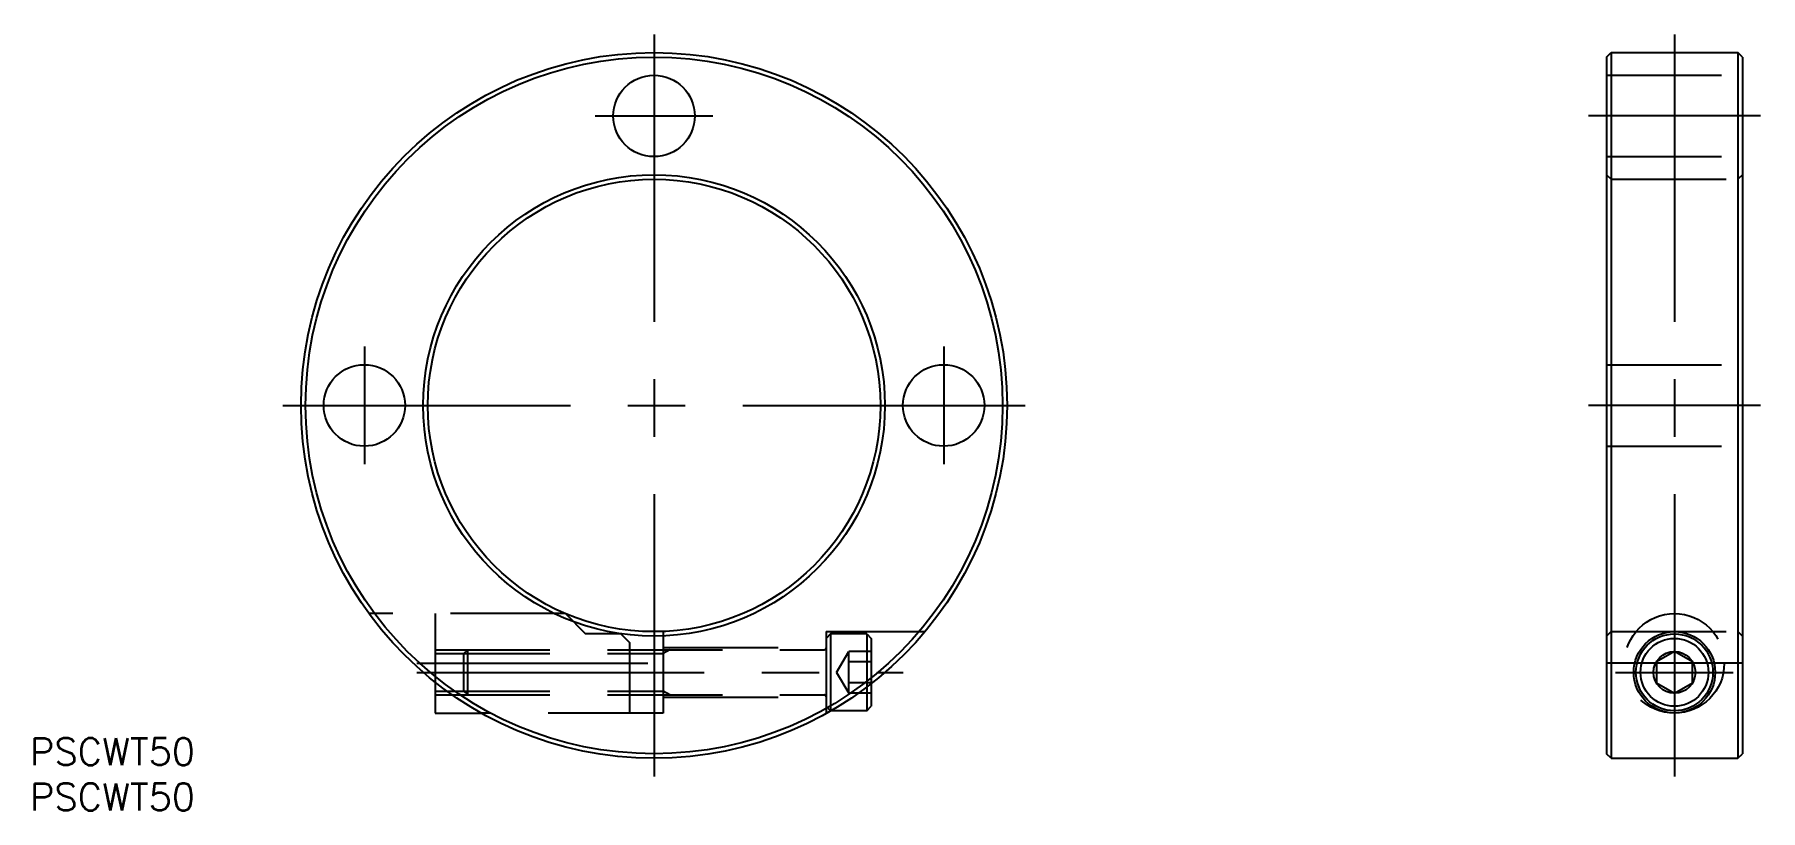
# Model space of a CAD drawing. Extents: x -68 to 122, y -45 to 41.
import ezdxf

# ---------------------------------------------------------------- set-up
doc = ezdxf.new("R2010")
doc.units = 0
doc.linetypes.add('CENTER', pattern=[50.8, 31.75, -6.35, 6.35, -6.35])
doc.linetypes.add('DASHED', pattern=[19.05, 12.7, -6.35])
doc.layers.get('0').update_dxf_attribs({"linetype": 'CONTINUOUS'})
doc.layers.add('CENTER', color=1, linetype='CENTER')
doc.styles.get("Standard").update_dxf_attribs({"font": 'txt.shx', "height": 3, "bigfont": 'bigfont.shx'})

msp = doc.modelspace()

# ---------------------------------------------------------------- linework, layer by layer
at = {"color": 7, "linetype": 'CONTINUOUS'}
for p, q in [((105.23, 38.5), (105.73, 39)), ((105.23, 38.5), (105.23, -38.5)), ((105.73, 39), (119.73, 39)), ((105.73, 39), (105.73, -39)), ((120.23, 38.5), (119.73, 39)), ((119.73, 39), (119.73, -39)), ((120.23, 38.5), (120.23, -38.5)), ((112.73, -27.19), (110.73, -28.35)), ((110.73, -28.35), (110.73, -30.65)), ((114.73, -28.35), (112.73, -27.19)), ((114.73, -30.65), (114.73, -28.35)), ((-24.2, -30.59), (-24.2, -34)), ((23.5, -31.12), (23.5, -33.75)), ((24, -30.74), (24, -33.25)), ((110.73, -30.65), (112.73, -31.81)), ((112.73, -31.81), (114.73, -30.65)), ((-24.2, -34), (-19.1, -34)), ((23.5, -33.75), (19.54, -33.75)), ((23.5, -33.75), (24, -33.25)), ((105.73, -39), (105.23, -38.5)), ((105.73, -39), (119.73, -39)), ((119.73, -39), (120.23, -38.5))]:
    msp.add_line(p, q, dxfattribs=at)
at = {"color": 3, "linetype": 'DASHED'}
for p, q in [((105.23, 36.5), (120.23, 36.5)), ((105.23, 27.5), (120.23, 27.5)), ((105.23, 25.5), (105.73, 25)), ((105.73, 25), (119.73, 25)), ((120.23, 25.5), (119.73, 25)), ((105.23, 4.5), (120.23, 4.5)), ((105.23, -4.5), (120.23, -4.5)), ((-9.8, -23), (-31.5, -23)), ((-24.2, -23), (-24.2, -30.59)), ((-9.8, -23), (-7.6, -25.2)), ((-7.6, -25.2), (-3.7, -25.2)), ((-3.7, -25.2), (-2.7, -26.2)), ((-2.7, -26.2), (-2.7, -34)), ((1, -24.98), (1, -34)), ((19, -25), (29.93, -25)), ((19, -25), (19, -34)), ((19.5, -25.25), (19, -25.75)), ((19.5, -25.25), (19.5, -33.75)), ((23.5, -25.25), (19.5, -25.25)), ((23.5, -25.25), (23.5, -31.12)), ((23.5, -25.25), (24, -25.75)), ((24, -25.75), (24, -30.74)), ((105.23, -25.5), (105.73, -25)), ((105.73, -25), (119.73, -25)), ((120.23, -25.5), (119.73, -25)), ((-24.2, -27), (18.8, -27)), ((-24.2, -27.43), (1, -27.43)), ((-21, -27.43), (-20.57, -27)), ((-21, -31.57), (-21, -27.43)), ((-20.57, -32), (-20.57, -27)), ((1, -26.75), (19, -26.75)), ((1.75, -27), (1, -27.43)), ((20.17, -29.5), (21.5, -27.19)), ((21.5, -31.81), (21.5, -27.19)), ((24, -27.19), (21.5, -27.19)), ((24, -28.35), (21.5, -28.35)), ((20.17, -29.5), (21.5, -31.81)), ((-24.2, -31.57), (1, -31.57)), ((-24.2, -32), (18.8, -32)), ((-20.57, -32), (-21, -31.57)), ((1.75, -32), (1, -31.57)), ((1, -32.25), (19, -32.25)), ((24, -30.65), (21.5, -30.65)), ((24, -31.81), (21.5, -31.81)), ((1, -34), (-19.1, -34)), ((19.5, -33.75), (19, -33.25)), ((19, -34), (19.1, -34)), ((19.54, -33.75), (19.5, -33.75))]:
    msp.add_line(p, q, dxfattribs=at)
at = {"color": 7, "linetype": 'CONTINUOUS'}
for centre, radius in [((0, 0), 39), ((0, 0), 38.5), ((0, 32), 4.5), ((0, 0), 25.5), ((0, 0), 25), ((-32, 0), 4.5), ((32, 0), 4.5), ((112.73, -29.5), 4.5), ((112.73, -29.5), 4.25), ((112.73, -29.5), 3.75), ((112.73, -29.5), 2.31)]:
    msp.add_circle(centre, radius, dxfattribs=at)
at = {"color": 3, "linetype": 'DASHED'}
msp.add_circle((112.73, -28.5), 5.5, dxfattribs=at)
for centre, start, end in [((18.8, -26.8), 270, 0), ((18.8, -32.2), 0, 90)]:
    msp.add_arc(centre, 0.2, start, end, dxfattribs=at)
at = {"layer": 'CENTER', "color": 1, "linetype": 'CENTER'}
for p, q in [((0, 41), (0, -41)), ((112.73, 41), (112.73, -41)), ((-6.5, 32), (6.5, 32)), ((122.23, 32), (103.23, 32)), ((-32, 6.5), (-32, -6.5)), ((32, 6.5), (32, -6.5)), ((-41, 0), (41, 0)), ((122.23, 0), (103.23, 0)), ((-26.2, -28.5), (-0.7, -28.5)), ((120.23, -28.5), (105.23, -28.5)), ((-26.2, -29.5), (27.51, -29.5)), ((106.23, -29.5), (119.23, -29.5))]:
    msp.add_line(p, q, dxfattribs=at)

# ---------------------------------------------------------------- texts
at = {"color": 7, "linetype": 'CONTINUOUS'}
for p in [(-68.96, -39.77), (-68.96, -44.77)]:
    msp.add_text('PSCWT50', height=3, dxfattribs=at).set_placement(p)

doc.saveas('drawing.dxf')
